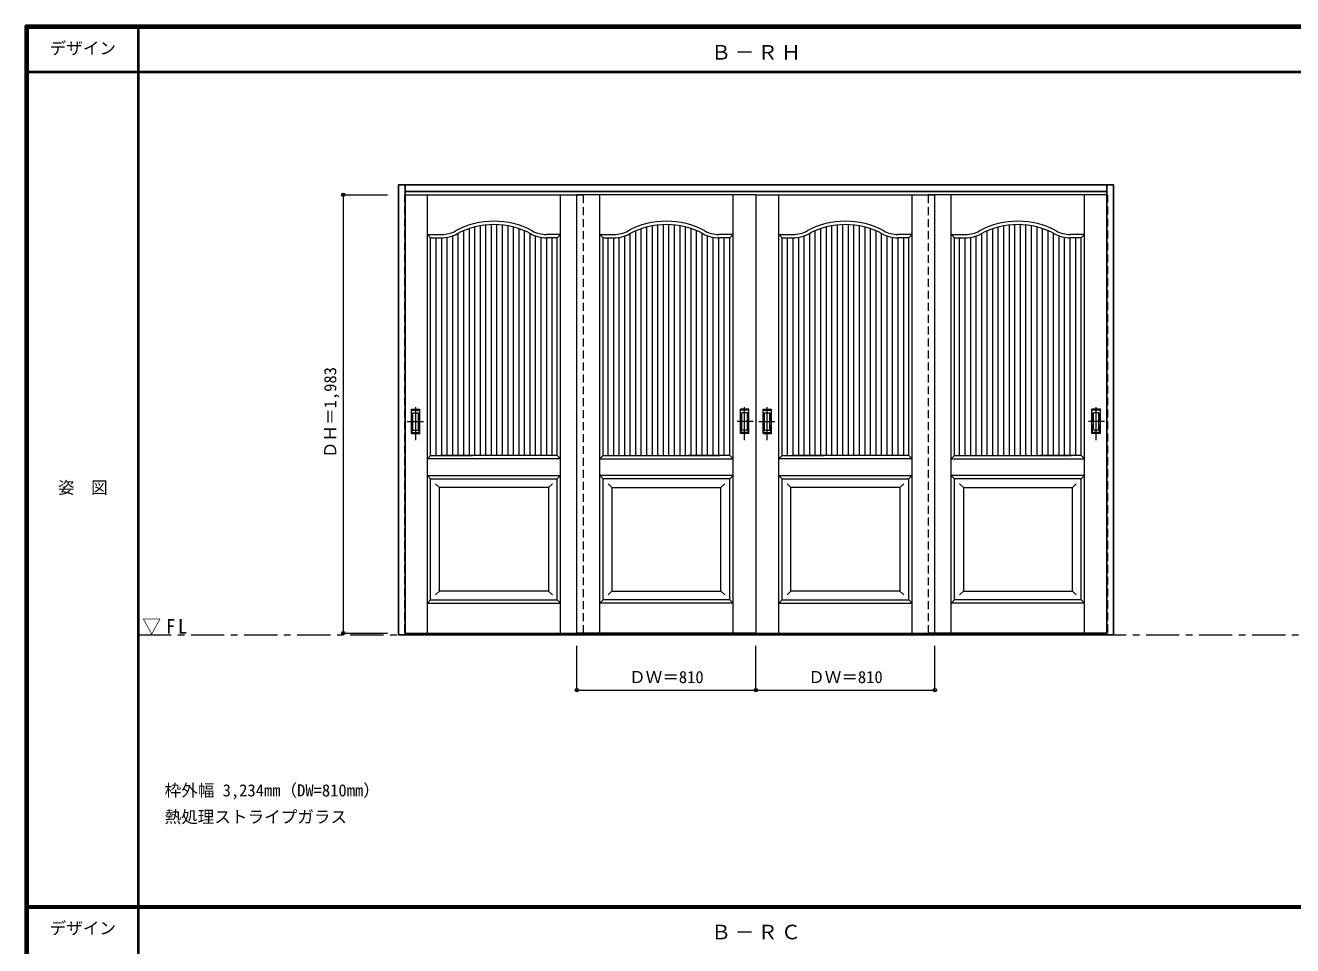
# Model space of a CAD drawing. Units: millimetres, scale not verified. Extents: x -6000 to 5700, y -4307 to 4260.
# Drawn here: x -6000 to -267, y 12 to 4175 of the extents above; entities that cross this region are included whole.
import ezdxf
from ezdxf.enums import TextEntityAlignment as Align

# ---------------------------------------------------------------- set-up
doc = ezdxf.new("R2010")
doc.units = ezdxf.units.MM
doc.header["$LTSCALE"] = 30
doc.header["$PDMODE"] = 32
doc.header["$PDSIZE"] = 15
doc.linetypes.add('CHAIN1', pattern=[8, 5, -1, 1, -1])
doc.linetypes.add('DASHED1', pattern=[1.8, 1.2, -0.6])
for name, color, linetype, lineweight in [('0-1_通り芯', 7, 'CHAIN1', 18), ('0-2_扉', 7, 'Continuous', 18), ('0-4_枠', 3, 'Continuous', 25), ('0-6_引手', 7, 'Continuous', 18), ('0-B_寸法', 7, 'Continuous', 9), ('0-C_ハッチ', 4, 'Continuous', 9), ('F-1_枠', 6, 'Continuous', 40)]:
    doc.layers.add(name, color=color, linetype=linetype, lineweight=lineweight)
doc.layers.add('0-A_文字', color=7, linetype='Continuous')
doc.layers.add('F-A_文字', color=7, linetype='Continuous')
doc.styles.add('ＭＳ ゴシック', font='')
doc.styles.get('ＭＳ ゴシック').set_extended_font_data('MS Gothic')

msp = doc.modelspace()

# ---------------------------------------------------------------- linework, layer by layer
at = {"layer": '0-1_通り芯'}
msp.add_line((-5490, 1418), (5690, 1418), dxfattribs=at)
at = {"layer": '0-2_扉', "color": 4, "linetype": 'DASHED1', "lineweight": 9}
for p, q in [((-4285, 3409), (-4285, 1426)), ((-4282, 3409), (-4285, 3409)), ((-3475, 1426), (-3475, 3409)), ((-1915, 1426), (-1915, 3409)), ((-1108, 3409), (-1105, 3409)), ((-1105, 3409), (-1105, 1426)), ((-4282, 1426), (-4285, 1426)), ((-1108, 1426), (-1105, 1426))]:
    msp.add_line(p, q, dxfattribs=at)
at = {"layer": '0-2_扉'}
for p, q in [((-4282, 3409), (-3475, 3409)), ((-4181.5, 1426), (-4181.5, 3409)), ((-3578.5, 1426), (-3578.5, 3409)), ((-2695, 3409), (-3505, 3409)), ((-3401.5, 1426), (-3401.5, 3409)), ((-2798.5, 1426), (-2798.5, 3409)), ((-2695, 3409), (-2695, 1426)), ((-2695, 3409), (-1885, 3409)), ((-2695, 3409), (-2695, 1426)), ((-2591.5, 1426), (-2591.5, 3409)), ((-1988.5, 1426), (-1988.5, 3409)), ((-1108, 3409), (-1915, 3409)), ((-1811.5, 1426), (-1811.5, 3409)), ((-1208.5, 1426), (-1208.5, 3409)), ((-4166.5, 3214), (-4181.5, 3229)), ((-4181.5, 3229), (-4117.49, 3229)), ((-4166.5, 2360.24), (-4166.5, 3214)), ((-4166.5, 3214), (-4117.49, 3214)), ((-3578.5, 3229), (-3642.51, 3229)), ((-3593.5, 3214), (-3642.51, 3214)), ((-3593.5, 3214), (-3578.5, 3229)), ((-3593.5, 2229), (-3593.5, 3214)), ((-3386.5, 3214), (-3401.5, 3229)), ((-3401.5, 3229), (-3337.49, 3229)), ((-3386.5, 2229), (-3386.5, 3214)), ((-3386.5, 3214), (-3337.49, 3214)), ((-2798.5, 3229), (-2862.51, 3229)), ((-2813.5, 3214), (-2862.51, 3214)), ((-2813.5, 3214), (-2798.5, 3229)), ((-2813.5, 2360.24), (-2813.5, 3214)), ((-2576.5, 3214), (-2591.5, 3229)), ((-2591.5, 3229), (-2527.49, 3229)), ((-2576.5, 2360.24), (-2576.5, 3214)), ((-2576.5, 3214), (-2527.49, 3214)), ((-1988.5, 3229), (-2052.51, 3229)), ((-2003.5, 3214), (-2052.51, 3214)), ((-2003.5, 3214), (-1988.5, 3229)), ((-2003.5, 2229), (-2003.5, 3214)), ((-1796.5, 3214), (-1811.5, 3229)), ((-1811.5, 3229), (-1747.49, 3229)), ((-1796.5, 2229), (-1796.5, 3214)), ((-1796.5, 3214), (-1747.49, 3214)), ((-1208.5, 3229), (-1272.51, 3229)), ((-1223.5, 3214), (-1272.51, 3214)), ((-1223.5, 3214), (-1208.5, 3229)), ((-1223.5, 2360.24), (-1223.5, 3214)), ((-4166.31, 3091), (-4166.5, 3091)), ((-2813.69, 3091), (-2813.5, 3091)), ((-2576.31, 3091), (-2576.5, 3091)), ((-1223.69, 3091), (-1223.5, 3091)), ((-4166.5, 2229), (-4166.5, 2371.05)), ((-2813.5, 2229), (-2813.5, 2371.05)), ((-2576.5, 2229), (-2576.5, 2371.05)), ((-1223.5, 2229), (-1223.5, 2371.05)), ((-4181.5, 2214), (-4166.5, 2229)), ((-3578.5, 2214), (-4181.5, 2214)), ((-4166.5, 2229), (-3977.5, 2229)), ((-3593.5, 2229), (-4121.5, 2229)), ((-3593.5, 2229), (-3578.5, 2214)), ((-3386.5, 2229), (-3401.5, 2214)), ((-3401.5, 2214), (-2798.5, 2214)), ((-3386.5, 2229), (-2858.5, 2229)), ((-2813.5, 2229), (-3002.5, 2229)), ((-2798.5, 2214), (-2813.5, 2229)), ((-2591.5, 2214), (-2576.5, 2229)), ((-1988.5, 2214), (-2591.5, 2214)), ((-2576.5, 2229), (-2387.5, 2229)), ((-2003.5, 2229), (-2531.5, 2229)), ((-2003.5, 2229), (-1988.5, 2214)), ((-1796.5, 2229), (-1811.5, 2214)), ((-1811.5, 2214), (-1208.5, 2214)), ((-1796.5, 2229), (-1268.5, 2229)), ((-1223.5, 2229), (-1412.5, 2229)), ((-1208.5, 2214), (-1223.5, 2229)), ((-4181.5, 2139), (-4166.5, 2124)), ((-4181.5, 2139), (-3578.5, 2139)), ((-4166.5, 1576), (-4166.5, 2124)), ((-4166.5, 2124), (-3593.5, 2124)), ((-3593.5, 2124), (-3578.5, 2139)), ((-3593.5, 1576), (-3593.5, 2124)), ((-3386.5, 2124), (-3401.5, 2139)), ((-2798.5, 2139), (-3401.5, 2139)), ((-3386.5, 1576), (-3386.5, 2124)), ((-2813.5, 2124), (-3386.5, 2124)), ((-2798.5, 2139), (-2813.5, 2124)), ((-2813.5, 1576), (-2813.5, 2124)), ((-2591.5, 2139), (-2576.5, 2124)), ((-2591.5, 2139), (-1988.5, 2139)), ((-2576.5, 1576), (-2576.5, 2124)), ((-2576.5, 2124), (-2003.5, 2124)), ((-2003.5, 2124), (-1988.5, 2139)), ((-2003.5, 1576), (-2003.5, 2124)), ((-1796.5, 2124), (-1811.5, 2139)), ((-1208.5, 2139), (-1811.5, 2139)), ((-1796.5, 1576), (-1796.5, 2124)), ((-1223.5, 2124), (-1796.5, 2124)), ((-1208.5, 2139), (-1223.5, 2124)), ((-1223.5, 1576), (-1223.5, 2124)), ((-4126.46, 2084), (-4144.14, 2101.68)), ((-4126.5, 1616), (-4126.5, 2084)), ((-3633.5, 2084), (-4126.5, 2084)), ((-3633.5, 2084), (-3615.82, 2101.68)), ((-3633.5, 2084), (-3633.5, 1616)), ((-3346.5, 2084), (-3364.18, 2101.68)), ((-3346.5, 2084), (-3346.5, 1616)), ((-3346.5, 2084), (-2853.5, 2084)), ((-2853.54, 2084), (-2835.86, 2101.68)), ((-2853.5, 1616), (-2853.5, 2084)), ((-2536.46, 2084), (-2554.14, 2101.68)), ((-2536.5, 1616), (-2536.5, 2084)), ((-2043.5, 2084), (-2536.5, 2084)), ((-2043.5, 2084), (-2025.82, 2101.68)), ((-2043.5, 2084), (-2043.5, 1616)), ((-1756.5, 2084), (-1774.18, 2101.68)), ((-1756.5, 2084), (-1756.5, 1616)), ((-1756.5, 2084), (-1263.5, 2084)), ((-1263.54, 2084), (-1245.86, 2101.68)), ((-1263.5, 1616), (-1263.5, 2084)), ((-4126.5, 1616), (-4144.18, 1598.32)), ((-4126.5, 1616), (-4126.5, 1617.43)), ((-3633.5, 1616), (-4126.5, 1616)), ((-3633.5, 1616), (-3615.82, 1598.32)), ((-3346.5, 1616), (-3364.18, 1598.32)), ((-3346.5, 1616), (-2853.5, 1616)), ((-2853.5, 1616), (-2853.5, 1617.43)), ((-2853.5, 1616), (-2835.82, 1598.32)), ((-2536.5, 1616), (-2554.18, 1598.32)), ((-2536.5, 1616), (-2536.5, 1617.43)), ((-2043.5, 1616), (-2536.5, 1616)), ((-2043.5, 1616), (-2025.82, 1598.32)), ((-1756.5, 1616), (-1774.18, 1598.32)), ((-1756.5, 1616), (-1263.5, 1616)), ((-1263.5, 1616), (-1263.5, 1617.43)), ((-1263.5, 1616), (-1245.82, 1598.32)), ((-4166.5, 1576), (-4181.5, 1561)), ((-4181.5, 1561), (-3578.5, 1561)), ((-4166.5, 1576), (-3593.5, 1576)), ((-3593.5, 1576), (-3578.5, 1561)), ((-3386.5, 1576), (-3401.5, 1561)), ((-2798.5, 1561), (-3401.5, 1561)), ((-2813.5, 1576), (-3386.5, 1576)), ((-2813.5, 1576), (-2798.5, 1561)), ((-2576.5, 1576), (-2591.5, 1561)), ((-2591.5, 1561), (-1988.5, 1561)), ((-2576.5, 1576), (-2003.5, 1576)), ((-2003.5, 1576), (-1988.5, 1561)), ((-1796.5, 1576), (-1811.5, 1561)), ((-1208.5, 1561), (-1811.5, 1561)), ((-1223.5, 1576), (-1796.5, 1576)), ((-1223.5, 1576), (-1208.5, 1561)), ((-4282, 1426), (-3475, 1426)), ((-1108, 1426), (-1915, 1426))]:
    msp.add_line(p, q, dxfattribs=at)
at = {"layer": '0-2_扉', "color": 3, "lineweight": 25}
for p, q in [((-3505, 1418), (-3475, 1418)), ((-1915, 1418), (-1885, 1418))]:
    msp.add_line(p, q, dxfattribs=at)
at = {"layer": '0-2_扉'}
for points in [[(-2695, 1426), (-3505, 1426), (-3505, 3409)], [(-2695, 1426), (-1885, 1426), (-1885, 3409)]]:
    msp.add_lwpolyline(points, dxfattribs=at)
for centre, radius, start, end in [((-3880, 2924), 365, 61.6423, 118.3577), ((-3880, 2924), 350, 61.6423, 118.3577), ((-3100, 2924), 365, 61.6423, 118.3577), ((-3100, 2924), 350, 61.6423, 118.3577), ((-2290, 2924), 365, 61.6423, 118.3577), ((-2290, 2924), 350, 61.6423, 118.3577), ((-1510, 2924), 365, 61.6423, 118.3577), ((-1510, 2924), 350, 61.6423, 118.3577), ((-4117.49, 3364), 135, 270, 298.3577), ((-4117.49, 3364), 150, 270, 298.3577), ((-3642.51, 3364), 150, 241.6423, 270), ((-3642.51, 3364), 135, 241.6423, 270), ((-3337.49, 3364), 135, 270, 298.3577), ((-3337.49, 3364), 150, 270, 298.3577), ((-2862.51, 3364), 150, 241.6423, 270), ((-2862.51, 3364), 135, 241.6423, 270), ((-2527.49, 3364), 135, 270, 298.3577), ((-2527.49, 3364), 150, 270, 298.3577), ((-2052.51, 3364), 150, 241.6423, 270), ((-2052.51, 3364), 135, 241.6423, 270), ((-1747.49, 3364), 135, 270, 298.3577), ((-1747.49, 3364), 150, 270, 298.3577), ((-1272.51, 3364), 150, 241.6423, 270), ((-1272.51, 3364), 135, 241.6423, 270)]:
    msp.add_arc(centre, radius, start, end, dxfattribs=at)
at = {"layer": '0-4_枠'}
for p, q in [((-4312, 1418), (-4312, 3453)), ((-4312, 3453), (-1078, 3453)), ((-4282, 1418), (-4282, 3453)), ((-1108, 1418), (-1108, 3453)), ((-1078, 1418), (-1078, 3453)), ((-4282, 3423), (-1108, 3423)), ((-4282, 1418), (-4312, 1418)), ((-1108, 1421), (-4282, 1421)), ((-1108, 1418), (-4282, 1418)), ((-1078, 1418), (-1108, 1418))]:
    msp.add_line(p, q, dxfattribs=at)
at = {"layer": '0-6_引手', "linetype": 'CHAIN1'}
for p, q in [((-4234, 2298.27), (-4234, 2469.12)), ((-2746, 2298.27), (-2746, 2469.12)), ((-2644, 2298.27), (-2644, 2469.12)), ((-1156, 2298.27), (-1156, 2469.12)), ((-4272.07, 2383.5), (-4199.56, 2383.5)), ((-2707.93, 2383.5), (-2780.44, 2383.5)), ((-2682.07, 2383.5), (-2609.56, 2383.5)), ((-1117.93, 2383.5), (-1190.44, 2383.5))]:
    msp.add_line(p, q, dxfattribs=at)
at = {"layer": '0-6_引手'}
for p, q in [((-4253, 2438.5), (-4215, 2438.5)), ((-4253, 2328.5), (-4253, 2438.5)), ((-4246.5, 2422.5), (-4221.5, 2422.5)), ((-4246.5, 2344.5), (-4246.5, 2422.5)), ((-4221.5, 2344.5), (-4221.5, 2422.5)), ((-4215, 2328.5), (-4215, 2438.5)), ((-2727, 2438.5), (-2765, 2438.5)), ((-2765, 2328.5), (-2765, 2438.5)), ((-2733.5, 2422.5), (-2758.5, 2422.5)), ((-2758.5, 2344.5), (-2758.5, 2422.5)), ((-2733.5, 2344.5), (-2733.5, 2422.5)), ((-2727, 2328.5), (-2727, 2438.5)), ((-2663, 2438.5), (-2625, 2438.5)), ((-2663, 2328.5), (-2663, 2438.5)), ((-2656.5, 2422.5), (-2631.5, 2422.5)), ((-2656.5, 2344.5), (-2656.5, 2422.5)), ((-2631.5, 2344.5), (-2631.5, 2422.5)), ((-2625, 2328.5), (-2625, 2438.5)), ((-1137, 2438.5), (-1175, 2438.5)), ((-1175, 2328.5), (-1175, 2438.5)), ((-1143.5, 2422.5), (-1168.5, 2422.5)), ((-1168.5, 2344.5), (-1168.5, 2422.5)), ((-1143.5, 2344.5), (-1143.5, 2422.5)), ((-1137, 2328.5), (-1137, 2438.5)), ((-4253, 2328.5), (-4215, 2328.5)), ((-4246.5, 2344.5), (-4221.5, 2344.5)), ((-2727, 2328.5), (-2765, 2328.5)), ((-2733.5, 2344.5), (-2758.5, 2344.5)), ((-2663, 2328.5), (-2625, 2328.5)), ((-2656.5, 2344.5), (-2631.5, 2344.5)), ((-1137, 2328.5), (-1175, 2328.5)), ((-1143.5, 2344.5), (-1168.5, 2344.5))]:
    msp.add_line(p, q, dxfattribs=at)
at = {"layer": '0-6_引手', "linetype": 'DASHED1'}
for p, q in [((-4218, 2332.5), (-4218, 2434.5)), ((-2762, 2332.5), (-2762, 2434.5)), ((-2628, 2332.5), (-2628, 2434.5)), ((-1172, 2332.5), (-1172, 2434.5)), ((-4250, 2332.5), (-4218, 2332.5)), ((-2730, 2332.5), (-2762, 2332.5)), ((-2660, 2332.5), (-2628, 2332.5)), ((-1140, 2332.5), (-1172, 2332.5))]:
    msp.add_line(p, q, dxfattribs=at)
for points in [[(-4250, 2332.5), (-4250, 2434.5), (-4218, 2434.5)], [(-2730, 2332.5), (-2730, 2434.5), (-2762, 2434.5)], [(-2660, 2332.5), (-2660, 2434.5), (-2628, 2434.5)], [(-1140, 2332.5), (-1140, 2434.5), (-1172, 2434.5)]]:
    msp.add_lwpolyline(points, dxfattribs=at)
at = {"layer": '0-B_寸法', "color": 4}
for p, q in [((-4562, 3409), (-4362, 3409)), ((-4562, 3409), (-4562, 1426)), ((-4562, 1426), (-4362, 1426)), ((-3505, 1168), (-3505, 1368)), ((-2695, 1168), (-2695, 1368)), ((-1885, 1168), (-1885, 1368)), ((-3505, 1168), (-1885, 1168))]:
    msp.add_line(p, q, dxfattribs=at)
at = {"layer": '0-B_寸法'}
for p in [(-4562, 3409), (-4562, 1426), (-3505, 1168), (-2695, 1168), (-1885, 1168)]:
    msp.add_point(p, dxfattribs=at)
at = {"layer": '0-C_ハッチ'}
for p, q in [((-3941.5, 2229), (-3941.5, 3268.56)), ((-3916.5, 2229), (-3916.5, 3272.09)), ((-3891.5, 2229), (-3891.5, 3273.81)), ((-3866.5, 2229), (-3866.5, 3273.74)), ((-3841.5, 2229), (-3841.5, 3271.88)), ((-3816.5, 2229), (-3816.5, 3268.19)), ((-3163.5, 2229), (-3163.5, 3268.19)), ((-3138.5, 2229), (-3138.5, 3271.88)), ((-3113.5, 2229), (-3113.5, 3273.74)), ((-3088.5, 2229), (-3088.5, 3273.81)), ((-3063.5, 2229), (-3063.5, 3272.09)), ((-3038.5, 2229), (-3038.5, 3268.56)), ((-2351.5, 2229), (-2351.5, 3268.56)), ((-2326.5, 2229), (-2326.5, 3272.09)), ((-2301.5, 2229), (-2301.5, 3273.81)), ((-2276.5, 2229), (-2276.5, 3273.74)), ((-2251.5, 2229), (-2251.5, 3271.88)), ((-2226.5, 2229), (-2226.5, 3268.19)), ((-1573.5, 2229), (-1573.5, 3268.19)), ((-1548.5, 2229), (-1548.5, 3271.88)), ((-1523.5, 2229), (-1523.5, 3273.74)), ((-1498.5, 2229), (-1498.5, 3273.81)), ((-1473.5, 2229), (-1473.5, 3272.09)), ((-1448.5, 2229), (-1448.5, 3268.56)), ((-4141.5, 2229), (-4141.5, 3214)), ((-4116.5, 2229), (-4116.5, 3215.25)), ((-4091.5, 2229), (-4091.5, 3216.27)), ((-4066.5, 2229), (-4066.5, 3222.93)), ((-4041.5, 2229), (-4041.5, 3234.52)), ((-4016.5, 2229), (-4016.5, 3246.29)), ((-3991.5, 2229), (-3991.5, 3255.77)), ((-3966.5, 2229), (-3966.5, 3263.15)), ((-3791.5, 2229), (-3791.5, 3262.63)), ((-3766.5, 2229), (-3766.5, 3255.09)), ((-3741.5, 2229), (-3741.5, 3245.43)), ((-3716.5, 2229), (-3716.5, 3233.47)), ((-3691.5, 2229), (-3691.5, 3222.23)), ((-3666.5, 2229), (-3666.5, 3215.93)), ((-3641.5, 2229), (-3641.5, 3214)), ((-3616.5, 2229), (-3616.5, 3214.25)), ((-3363.5, 2229), (-3363.5, 3214.25)), ((-3338.5, 2229), (-3338.5, 3214)), ((-3313.5, 2229), (-3313.5, 3215.93)), ((-3288.5, 2229), (-3288.5, 3222.23)), ((-3263.5, 2229), (-3263.5, 3233.47)), ((-3238.5, 2229), (-3238.5, 3245.43)), ((-3213.5, 2229), (-3213.5, 3255.09)), ((-3188.5, 2229), (-3188.5, 3262.63)), ((-3013.5, 2229), (-3013.5, 3263.15)), ((-2988.5, 2229), (-2988.5, 3255.77)), ((-2963.5, 2229), (-2963.5, 3246.29)), ((-2938.5, 2229), (-2938.5, 3234.52)), ((-2913.5, 2229), (-2913.5, 3222.93)), ((-2888.5, 2229), (-2888.5, 3216.27)), ((-2863.5, 2229), (-2863.5, 3215.25)), ((-2838.5, 2229), (-2838.5, 3214)), ((-2551.5, 2229), (-2551.5, 3214)), ((-2526.5, 2229), (-2526.5, 3215.25)), ((-2501.5, 2229), (-2501.5, 3216.27)), ((-2476.5, 2229), (-2476.5, 3222.93)), ((-2451.5, 2229), (-2451.5, 3234.52)), ((-2426.5, 2229), (-2426.5, 3246.29)), ((-2401.5, 2229), (-2401.5, 3255.77)), ((-2376.5, 2229), (-2376.5, 3263.15)), ((-2201.5, 2229), (-2201.5, 3262.63)), ((-2176.5, 2229), (-2176.5, 3255.09)), ((-2151.5, 2229), (-2151.5, 3245.43)), ((-2126.5, 2229), (-2126.5, 3233.47)), ((-2101.5, 2229), (-2101.5, 3222.23)), ((-2076.5, 2229), (-2076.5, 3215.93)), ((-2051.5, 2229), (-2051.5, 3214)), ((-2026.5, 2229), (-2026.5, 3214.25)), ((-1773.5, 2229), (-1773.5, 3214.25)), ((-1748.5, 2229), (-1748.5, 3214)), ((-1723.5, 2229), (-1723.5, 3215.93)), ((-1698.5, 2229), (-1698.5, 3222.23)), ((-1673.5, 2229), (-1673.5, 3233.47)), ((-1648.5, 2229), (-1648.5, 3245.43)), ((-1623.5, 2229), (-1623.5, 3255.09)), ((-1598.5, 2229), (-1598.5, 3262.63)), ((-1423.5, 2229), (-1423.5, 3263.15)), ((-1398.5, 2229), (-1398.5, 3255.77)), ((-1373.5, 2229), (-1373.5, 3246.29)), ((-1348.5, 2229), (-1348.5, 3234.52)), ((-1323.5, 2229), (-1323.5, 3222.93)), ((-1298.5, 2229), (-1298.5, 3216.27)), ((-1273.5, 2229), (-1273.5, 3215.25)), ((-1248.5, 2229), (-1248.5, 3214))]:
    msp.add_line(p, q, dxfattribs=at)
at = {"layer": 'F-1_枠'}
for p, q in [((-6000, 4175), (5700, 4175)), ((-6000, 4175), (-6000, -4205)), ((-6000, 4170), (5700, 4170)), ((-6000, 4165), (5700, 4165)), ((-5995, 4175), (-5995, -4205)), ((-5990, 4175), (-5990, -4205)), ((-5490, 4175), (-5490, -3790)), ((-6000, 3965), (5700, 3965)), ((-6000, 190.5), (5700, 190.5)), ((-6000, 187.5), (5700, 187.5)), ((-6000, 184.5), (5700, 184.5))]:
    msp.add_line(p, q, dxfattribs=at)

# ---------------------------------------------------------------- texts
at = {"layer": '0-A_文字', "style": 'ＭＳ ゴシック'}
for s, p in [('枠外幅 3,234mm（DW=810mm）', (-5370, 670.5)), ('熱処理ストライプガラス', (-5370, 550.5))]:
    msp.add_text(s, height=54.99, dxfattribs=at).set_placement(p, align=Align.BOTTOM_LEFT)
at = {"layer": '0-A_文字', "char_height": 65.98, "attachment_point": 7, "style": 'ＭＳ ゴシック'}
for s, insert in [('\\T1.17;Ｂ－ＲＨ', (-2897.5, 4020)), ('\\T1.26;\\W0.95;▽FL', (-5471.25, 1418)), ('\\T1.17;Ｂ－ＲＣ', (-2897.5, 39.5))]:
    msp.add_mtext(s, dxfattribs=dict(at, insert=insert))
at = {"layer": '0-B_寸法', "style": 'ＭＳ ゴシック'}
msp.add_text('ＤＨ＝1,983', height=54.99, rotation=90, dxfattribs=at).set_placement((-4577, 2217.25), align=Align.BOTTOM_LEFT)
for p in [(-3268.75, 1183), (-2458.75, 1183)]:
    msp.add_text('ＤＷ＝810', height=54.99, dxfattribs=at).set_placement(p, align=Align.BOTTOM_LEFT)
at = {"layer": 'F-A_文字', "style": 'ＭＳ ゴシック'}
for s, p in [('デザイン', (-5890, 4027.5)), ('姿\u3000図', (-5852.5, 2040.25)), ('デザイン', (-5890, 47))]:
    msp.add_text(s, height=54.99, dxfattribs=at).set_placement(p, align=Align.BOTTOM_LEFT)

doc.saveas('drawing.dxf')
